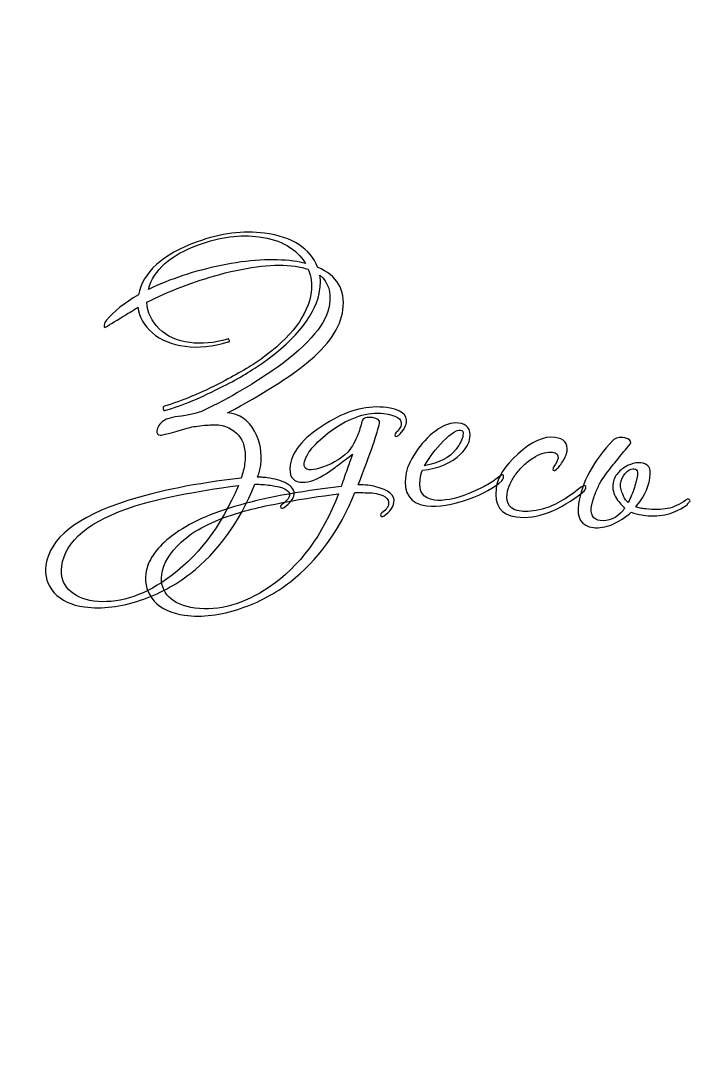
# Model space of a CAD drawing. Header units: centimetres. Extents: x -32 to 84, y -99 to 5.
# Drawn here: x 52.385 to 53.729, y -74.119 to -72.033 of the extents above; entities that cross this region are included whole.
import ezdxf

# ---------------------------------------------------------------- set-up
doc = ezdxf.new("R2010")
doc.units = ezdxf.units.CM
doc.header["$MEASUREMENT"] = 0
doc.layers.add('layer 1', color=7, linetype='Continuous')

msp = doc.modelspace()

# ---------------------------------------------------------------- linework, layer by layer
at = {"layer": 'layer 1', "color": 250, "lineweight": 18}
for points in [[(40.82434, -65.64449), (40.82434, -65.64449), (59.82434, -65.64449), (59.82434, -65.64449), (59.82434, -65.64449), (59.82434, -65.64449), (59.82434, -84.64449), (59.82434, -84.64449), (59.82434, -84.64449), (59.82434, -84.64449), (40.82434, -84.64449), (40.82434, -84.64449), (40.82434, -84.64449), (40.82434, -84.64449), (40.82434, -65.64449), (40.82434, -65.64449)], [(52.04395, -69.42876), (52.04395, -69.42876), (58.98395, -70.34332), (58.98395, -70.34332), (58.98395, -70.34332), (58.98395, -70.34332), (57.93874, -78.27475), (57.93874, -78.27475), (57.93874, -78.27475), (57.93874, -78.27475), (50.99874, -77.36019), (50.99874, -77.36019), (50.99874, -77.36019), (50.99874, -77.36019), (52.04395, -69.42876), (52.04395, -69.42876)], [(52.46893, -70.03084), (52.46893, -70.03084), (58.4175, -70.81475), (58.4175, -70.81475), (58.4175, -70.81475), (58.4175, -70.81475), (57.6336, -76.76332), (57.6336, -76.76332), (57.6336, -76.76332), (57.6336, -76.76332), (51.68503, -75.97941), (51.68503, -75.97941), (51.68503, -75.97941), (51.68503, -75.97941), (52.46893, -70.03084), (52.46893, -70.03084)]]:
    msp.add_open_spline(points, degree=3, knots=[0, 0, 0, 0, 0.2, 0.2, 0.2, 0.2, 0.4, 0.4, 0.4, 0.4, 0.6, 0.6, 0.6, 0.6, 1, 1, 1, 1], dxfattribs=at)
at = {"layer": 'layer 1', "color": 250}
for points, knots in [([(53.02805, -72.60902), (53.02338, -72.64445), (52.99925, -72.67985), (52.95566, -72.71521), (52.95566, -72.71521), (52.92134, -72.74313), (52.86867, -72.77621), (52.79766, -72.81444), (52.79766, -72.81444), (52.82154, -72.81651), (52.83959, -72.82862), (52.85181, -72.85078), (52.85181, -72.85078), (52.86316, -72.87138), (52.86719, -72.89409), (52.86392, -72.9189), (52.86392, -72.9189), (52.86285, -72.92704), (52.86073, -72.93488), (52.85759, -72.94239), (52.85759, -72.94239), (52.86046, -72.94241), (52.86351, -72.94255), (52.86672, -72.94279), (52.86672, -72.94279), (52.86994, -72.94303), (52.87331, -72.94338), (52.87686, -72.94385), (52.87686, -72.94385), (52.89174, -72.94581), (52.90442, -72.94946), (52.91489, -72.95482), (52.91489, -72.95482), (52.92664, -72.96141), (52.93196, -72.96896), (52.93084, -72.97746), (52.93084, -72.97746), (52.92981, -72.98526), (52.9231, -72.99375), (52.91071, -73.00294), (52.91071, -73.00294), (52.90911, -73.00416), (52.9076, -73.00468), (52.90618, -73.0045), (52.90618, -73.0045), (52.90406, -73.00422), (52.90311, -73.00319), (52.90334, -73.00142), (52.90334, -73.00142), (52.90353, -73), (52.90442, -72.99868), (52.90603, -72.99745), (52.90603, -72.99745), (52.91556, -72.99078), (52.9207, -72.9846), (52.92145, -72.97893), (52.92145, -72.97893), (52.92276, -72.969), (52.91012, -72.96229), (52.88355, -72.95879), (52.88355, -72.95879), (52.87787, -72.95804), (52.87253, -72.95752), (52.86752, -72.95722), (52.86752, -72.95722), (52.86252, -72.95693), (52.85748, -72.9568), (52.85243, -72.95686), (52.85243, -72.95686), (52.82107, -73.03348), (52.7781, -73.09271), (52.72357, -73.13456), (52.72357, -73.13456), (52.69339, -73.15834), (52.66022, -73.17614), (52.62405, -73.18795), (52.62405, -73.18795), (52.58477, -73.20153), (52.54758, -73.20601), (52.51251, -73.20138), (52.51251, -73.20138), (52.48592, -73.19788), (52.46571, -73.18845), (52.45187, -73.17311), (52.45187, -73.17311), (52.43804, -73.15777), (52.43251, -73.13947), (52.43531, -73.1182), (52.43531, -73.1182), (52.44236, -73.06469), (52.49688, -73.02176), (52.59884, -72.98941), (52.59884, -72.98941), (52.65908, -72.96995), (52.73443, -72.955), (52.82484, -72.94457), (52.82484, -72.94457), (52.82828, -72.93493), (52.83061, -72.9255), (52.83182, -72.91629), (52.83182, -72.91629), (52.83766, -72.87199), (52.82036, -72.84591), (52.77994, -72.83807), (52.77994, -72.83807), (52.77342, -72.83828), (52.76781, -72.83845), (52.76311, -72.83856), (52.76311, -72.83856), (52.75841, -72.83865), (52.75459, -72.83887), (52.75167, -72.8392), (52.75167, -72.8392), (52.74545, -72.83983), (52.73969, -72.84052), (52.73436, -72.84125), (52.73436, -72.84125), (52.72904, -72.84199), (52.72431, -72.84299), (52.72018, -72.84425), (52.72018, -72.84425), (52.68531, -72.85444), (52.66628, -72.85932), (52.66309, -72.8589), (52.66309, -72.8589), (52.65812, -72.85825), (52.656, -72.85526), (52.6567, -72.84995), (52.6567, -72.84995), (52.65763, -72.84285), (52.66211, -72.83624), (52.67014, -72.83008), (52.67014, -72.83008), (52.67535, -72.82608), (52.68729, -72.82297), (52.70597, -72.82074), (52.70597, -72.82074), (52.71662, -72.81927), (52.7254, -72.81763), (52.7323, -72.81584), (52.7323, -72.81584), (52.73921, -72.81404), (52.7442, -72.81245), (52.74727, -72.81104), (52.74727, -72.81104), (52.80389, -72.78354), (52.85369, -72.75441), (52.89668, -72.72366), (52.89668, -72.72366), (52.96164, -72.6767), (52.99654, -72.6348), (53.0014, -72.59793), (53.0014, -72.59793), (53.00471, -72.57278), (52.99826, -72.55336), (52.98204, -72.53968), (52.98204, -72.53968), (52.98348, -72.54781), (52.98354, -72.557), (52.98219, -72.56728), (52.98219, -72.56728), (52.97579, -72.61583), (52.93778, -72.66491), (52.86815, -72.7145), (52.86815, -72.7145), (52.85822, -72.72148), (52.84668, -72.72897), (52.83354, -72.73697), (52.83354, -72.73697), (52.82041, -72.74498), (52.80555, -72.75311), (52.78896, -72.76138), (52.78896, -72.76138), (52.76769, -72.77228), (52.74752, -72.78179), (52.72843, -72.7899), (52.72843, -72.7899), (52.70932, -72.79803), (52.69081, -72.80451), (52.67287, -72.80935), (52.67287, -72.80935), (52.6709, -72.81054), (52.66978, -72.80949), (52.66949, -72.8062), (52.66949, -72.8062), (52.6688, -72.80323), (52.66956, -72.80153), (52.67179, -72.8011), (52.67179, -72.8011), (52.7067, -72.79055), (52.74505, -72.77452), (52.78682, -72.75299), (52.78682, -72.75299), (52.80306, -72.74467), (52.81764, -72.73668), (52.83054, -72.72901), (52.83054, -72.72901), (52.84346, -72.72134), (52.85487, -72.71401), (52.86481, -72.70703), (52.86481, -72.70703), (52.92535, -72.66344), (52.95861, -72.61898), (52.96459, -72.57361), (52.96459, -72.57361), (52.96674, -72.55732), (52.96477, -72.54209), (52.95871, -72.52796), (52.95871, -72.52796), (52.9549, -72.52673), (52.95082, -72.52557), (52.94645, -72.52445), (52.94645, -72.52445), (52.9421, -72.52334), (52.93744, -72.52245), (52.93248, -72.5218), (52.93248, -72.5218), (52.89243, -72.51652), (52.84232, -72.52199), (52.78214, -72.53822), (52.78214, -72.53822), (52.72942, -72.55254), (52.68101, -72.57104), (52.63692, -72.59371), (52.63692, -72.59371), (52.63786, -72.61403), (52.64598, -72.63168), (52.66131, -72.64668), (52.66131, -72.64668), (52.67664, -72.66168), (52.69706, -72.67085), (52.72257, -72.67421), (52.72257, -72.67421), (52.74596, -72.67729), (52.77096, -72.67501), (52.79758, -72.66733), (52.79758, -72.66733), (52.79953, -72.66616), (52.80069, -72.66685), (52.80108, -72.66943), (52.80108, -72.66943), (52.80227, -72.67138), (52.80158, -72.67255), (52.799, -72.67293), (52.799, -72.67293), (52.76856, -72.68227), (52.73989, -72.68516), (52.71295, -72.68161), (52.71295, -72.68161), (52.68637, -72.6781), (52.66465, -72.6692), (52.64779, -72.6549), (52.64779, -72.6549), (52.63093, -72.6406), (52.62127, -72.62356), (52.61883, -72.60377), (52.61883, -72.60377), (52.61843, -72.60408), (52.61548, -72.60593), (52.60999, -72.60936), (52.60999, -72.60936), (52.60449, -72.61278), (52.59607, -72.61789), (52.58472, -72.62469), (52.58472, -72.62469), (52.56428, -72.6375), (52.55388, -72.64388), (52.55353, -72.64383), (52.55353, -72.64383), (52.55176, -72.6436), (52.55106, -72.64206), (52.55143, -72.63923), (52.55143, -72.63923), (52.55185, -72.63603), (52.55354, -72.63283), (52.55648, -72.62962), (52.55648, -72.62962), (52.57071, -72.61202), (52.59185, -72.59516), (52.61993, -72.57904), (52.61993, -72.57904), (52.62879, -72.5337), (52.66787, -72.49847), (52.73715, -72.47335), (52.73715, -72.47335), (52.78449, -72.45615), (52.82923, -72.45033), (52.87141, -72.45589), (52.87141, -72.45589), (52.92739, -72.46327), (52.96279, -72.48596), (52.97762, -72.52397), (52.97762, -72.52397), (53.01653, -72.54062), (53.03333, -72.56898), (53.02805, -72.60902)], [0, 0, 0, 0, 0.0133333, 0.0133333, 0.0133333, 0.0133333, 0.0266667, 0.0266667, 0.0266667, 0.0266667, 0.04, 0.04, 0.04, 0.04, 0.0533333, 0.0533333, 0.0533333, 0.0533333, 0.0666667, 0.0666667, 0.0666667, 0.0666667, 0.08, 0.08, 0.08, 0.08, 0.0933333, 0.0933333, 0.0933333, 0.0933333, 0.1066667, 0.1066667, 0.1066667, 0.1066667, 0.12, 0.12, 0.12, 0.12, 0.1333333, 0.1333333, 0.1333333, 0.1333333, 0.1466667, 0.1466667, 0.1466667, 0.1466667, 0.16, 0.16, 0.16, 0.16, 0.1733333, 0.1733333, 0.1733333, 0.1733333, 0.1866667, 0.1866667, 0.1866667, 0.1866667, 0.2, 0.2, 0.2, 0.2, 0.2133333, 0.2133333, 0.2133333, 0.2133333, 0.2266667, 0.2266667, 0.2266667, 0.2266667, 0.24, 0.24, 0.24, 0.24, 0.2533333, 0.2533333, 0.2533333, 0.2533333, 0.2666667, 0.2666667, 0.2666667, 0.2666667, 0.28, 0.28, 0.28, 0.28, 0.2933333, 0.2933333, 0.2933333, 0.2933333, 0.3066667, 0.3066667, 0.3066667, 0.3066667, 0.32, 0.32, 0.32, 0.32, 0.3333333, 0.3333333, 0.3333333, 0.3333333, 0.3466667, 0.3466667, 0.3466667, 0.3466667, 0.36, 0.36, 0.36, 0.36, 0.3733333, 0.3733333, 0.3733333, 0.3733333, 0.3866667, 0.3866667, 0.3866667, 0.3866667, 0.4, 0.4, 0.4, 0.4, 0.4133333, 0.4133333, 0.4133333, 0.4133333, 0.4266667, 0.4266667, 0.4266667, 0.4266667, 0.44, 0.44, 0.44, 0.44, 0.4533333, 0.4533333, 0.4533333, 0.4533333, 0.4666667, 0.4666667, 0.4666667, 0.4666667, 0.48, 0.48, 0.48, 0.48, 0.4933333, 0.4933333, 0.4933333, 0.4933333, 0.5066667, 0.5066667, 0.5066667, 0.5066667, 0.52, 0.52, 0.52, 0.52, 0.5333333, 0.5333333, 0.5333333, 0.5333333, 0.5466667, 0.5466667, 0.5466667, 0.5466667, 0.56, 0.56, 0.56, 0.56, 0.5733333, 0.5733333, 0.5733333, 0.5733333, 0.5866667, 0.5866667, 0.5866667, 0.5866667, 0.6, 0.6, 0.6, 0.6, 0.6133333, 0.6133333, 0.6133333, 0.6133333, 0.6266667, 0.6266667, 0.6266667, 0.6266667, 0.64, 0.64, 0.64, 0.64, 0.6533333, 0.6533333, 0.6533333, 0.6533333, 0.6666667, 0.6666667, 0.6666667, 0.6666667, 0.68, 0.68, 0.68, 0.68, 0.6933333, 0.6933333, 0.6933333, 0.6933333, 0.7066667, 0.7066667, 0.7066667, 0.7066667, 0.72, 0.72, 0.72, 0.72, 0.7333333, 0.7333333, 0.7333333, 0.7333333, 0.7466667, 0.7466667, 0.7466667, 0.7466667, 0.76, 0.76, 0.76, 0.76, 0.7733333, 0.7733333, 0.7733333, 0.7733333, 0.7866667, 0.7866667, 0.7866667, 0.7866667, 0.8, 0.8, 0.8, 0.8, 0.8133333, 0.8133333, 0.8133333, 0.8133333, 0.8266667, 0.8266667, 0.8266667, 0.8266667, 0.84, 0.84, 0.84, 0.84, 0.8533333, 0.8533333, 0.8533333, 0.8533333, 0.8666667, 0.8666667, 0.8666667, 0.8666667, 0.88, 0.88, 0.88, 0.88, 0.8933333, 0.8933333, 0.8933333, 0.8933333, 0.9066667, 0.9066667, 0.9066667, 0.9066667, 0.92, 0.92, 0.92, 0.92, 0.9333333, 0.9333333, 0.9333333, 0.9333333, 0.9466667, 0.9466667, 0.9466667, 0.9466667, 0.96, 0.96, 0.96, 0.96, 0.9733333, 0.9733333, 0.9733333, 0.9733333, 1, 1, 1, 1]), ([(52.63976, -72.56812), (52.66169, -72.55768), (52.68471, -72.54845), (52.70884, -72.54046), (52.70884, -72.54046), (52.73296, -72.53246), (52.75837, -72.52571), (52.78506, -72.52022), (52.78506, -72.52022), (52.83988, -72.50906), (52.88802, -72.5062), (52.92948, -72.51167), (52.92948, -72.51167), (52.93799, -72.51279), (52.9459, -72.51438), (52.9532, -72.51641), (52.9532, -72.51641), (52.93548, -72.48668), (52.90465, -72.46892), (52.86072, -72.46313), (52.86072, -72.46313), (52.8235, -72.45823), (52.78315, -72.46354), (52.73964, -72.47908), (52.73964, -72.47908), (52.68395, -72.4995), (52.65066, -72.52919), (52.63976, -72.56812)], [0, 0, 0, 0, 0.125, 0.125, 0.125, 0.125, 0.25, 0.25, 0.25, 0.25, 0.375, 0.375, 0.375, 0.375, 0.5, 0.5, 0.5, 0.5, 0.625, 0.625, 0.625, 0.625, 0.75, 0.75, 0.75, 0.75, 1, 1, 1, 1]), ([(53.1389, -72.85941), (53.1369, -72.86095), (53.13537, -72.86165), (53.1343, -72.86151), (53.1343, -72.86151), (53.13218, -72.86123), (53.13126, -72.86002), (53.13154, -72.8579), (53.13154, -72.8579), (53.13163, -72.85719), (53.13232, -72.85603), (53.13362, -72.85439), (53.13362, -72.85439), (53.14018, -72.8484), (53.1438, -72.84276), (53.1445, -72.83744), (53.1445, -72.83744), (53.146, -72.8261), (53.13435, -72.81879), (53.10954, -72.81552), (53.10954, -72.81552), (53.07765, -72.81132), (53.04279, -72.82277), (53.00496, -72.84987), (53.00496, -72.84987), (52.97142, -72.87466), (52.95341, -72.89644), (52.95093, -72.91522), (52.95093, -72.91522), (52.94995, -72.92266), (52.95318, -72.92687), (52.96062, -72.92785), (52.96062, -72.92785), (52.96523, -72.92846), (52.97204, -72.92737), (52.98106, -72.9246), (52.98106, -72.9246), (53.00278, -72.91845), (53.02167, -72.90778), (53.03774, -72.89258), (53.03774, -72.89258), (53.04399, -72.8862), (53.05021, -72.87584), (53.05643, -72.86152), (53.05643, -72.86152), (53.06076, -72.85056), (53.06388, -72.84051), (53.06581, -72.83139), (53.06581, -72.83139), (53.06811, -72.82484), (53.07511, -72.82234), (53.08681, -72.82388), (53.08681, -72.82388), (53.09779, -72.82533), (53.10254, -72.82902), (53.10103, -72.83495), (53.10103, -72.83495), (53.09911, -72.84407), (53.09464, -72.8589), (53.08759, -72.87942), (53.08759, -72.87942), (53.08057, -72.89995), (53.07081, -72.92614), (53.05832, -72.95803), (53.05832, -72.95803), (53.07241, -72.95773), (53.08415, -72.95891), (53.09353, -72.96159), (53.09353, -72.96159), (53.11969, -72.96828), (53.13182, -72.97889), (53.1299, -72.99342), (53.1299, -72.99342), (53.12874, -73.00228), (53.12218, -73.01097), (53.11024, -73.0195), (53.11024, -73.0195), (53.10863, -73.02072), (53.10712, -73.02124), (53.10571, -73.02106), (53.10571, -73.02106), (53.10358, -73.02078), (53.10263, -73.01975), (53.10286, -73.01798), (53.10286, -73.01798), (53.10305, -73.01656), (53.10395, -73.01524), (53.10556, -73.01401), (53.10556, -73.01401), (53.11388, -73.00825), (53.11844, -73.00237), (53.11924, -72.99634), (53.11924, -72.99634), (53.12078, -72.98465), (53.10986, -72.97726), (53.08647, -72.97418), (53.08647, -72.97418), (53.08252, -72.97402), (53.07768, -72.97383), (53.07194, -72.97362), (53.07194, -72.97362), (53.0662, -72.9734), (53.05954, -72.97333), (53.05196, -72.97342), (53.05196, -72.97342), (53.02059, -73.05004), (52.97763, -73.10927), (52.92309, -73.15112), (52.92309, -73.15112), (52.89292, -73.1749), (52.85975, -73.1927), (52.82358, -73.20451), (52.82358, -73.20451), (52.78429, -73.21809), (52.74712, -73.22257), (52.71203, -73.21794), (52.71203, -73.21794), (52.68546, -73.21444), (52.66524, -73.20501), (52.6514, -73.18968), (52.6514, -73.18968), (52.63756, -73.17433), (52.63204, -73.15603), (52.63485, -73.13476), (52.63485, -73.13476), (52.63812, -73.10995), (52.65385, -73.08625), (52.68207, -73.06366), (52.68207, -73.06366), (52.71314, -73.03855), (52.75635, -73.01774), (52.81169, -73.00124), (52.81169, -73.00124), (52.86705, -72.98474), (52.93794, -72.97137), (53.02438, -72.96113), (53.02438, -72.96113), (53.02668, -72.95458), (53.02969, -72.94605), (53.03342, -72.93555), (53.03342, -72.93555), (53.03715, -72.92505), (53.04164, -72.91221), (53.04688, -72.89704), (53.04688, -72.89704), (53.04688, -72.89704), (53.03245, -72.90811), (53.03245, -72.90811), (53.03245, -72.90811), (53.02241, -72.9158), (53.01383, -72.92215), (53.00668, -72.92716), (53.00668, -72.92716), (52.99953, -72.93217), (52.9938, -72.93601), (52.98948, -72.93868), (52.98948, -72.93868), (52.97109, -72.9496), (52.95535, -72.95419), (52.94224, -72.95246), (52.94224, -72.95246), (52.92664, -72.95041), (52.9202, -72.93911), (52.92291, -72.91856), (52.92291, -72.91856), (52.92683, -72.88879), (52.953, -72.85979), (53.00143, -72.83156), (53.00143, -72.83156), (53.04092, -72.80828), (53.0789, -72.79904), (53.1154, -72.80385), (53.1154, -72.80385), (53.14375, -72.80759), (53.15685, -72.81762), (53.1547, -72.83391), (53.1547, -72.83391), (53.15367, -72.84171), (53.14842, -72.85021), (53.1389, -72.85941)], [0, 0, 0, 0, 0.0217391, 0.0217391, 0.0217391, 0.0217391, 0.0434783, 0.0434783, 0.0434783, 0.0434783, 0.0652174, 0.0652174, 0.0652174, 0.0652174, 0.0869565, 0.0869565, 0.0869565, 0.0869565, 0.1086957, 0.1086957, 0.1086957, 0.1086957, 0.1304348, 0.1304348, 0.1304348, 0.1304348, 0.1521739, 0.1521739, 0.1521739, 0.1521739, 0.173913, 0.173913, 0.173913, 0.173913, 0.1956522, 0.1956522, 0.1956522, 0.1956522, 0.2173913, 0.2173913, 0.2173913, 0.2173913, 0.2391304, 0.2391304, 0.2391304, 0.2391304, 0.2608696, 0.2608696, 0.2608696, 0.2608696, 0.2826087, 0.2826087, 0.2826087, 0.2826087, 0.3043478, 0.3043478, 0.3043478, 0.3043478, 0.326087, 0.326087, 0.326087, 0.326087, 0.3478261, 0.3478261, 0.3478261, 0.3478261, 0.3695652, 0.3695652, 0.3695652, 0.3695652, 0.3913043, 0.3913043, 0.3913043, 0.3913043, 0.4130435, 0.4130435, 0.4130435, 0.4130435, 0.4347826, 0.4347826, 0.4347826, 0.4347826, 0.4565217, 0.4565217, 0.4565217, 0.4565217, 0.4782609, 0.4782609, 0.4782609, 0.4782609, 0.5, 0.5, 0.5, 0.5, 0.5217391, 0.5217391, 0.5217391, 0.5217391, 0.5434783, 0.5434783, 0.5434783, 0.5434783, 0.5652174, 0.5652174, 0.5652174, 0.5652174, 0.5869565, 0.5869565, 0.5869565, 0.5869565, 0.6086957, 0.6086957, 0.6086957, 0.6086957, 0.6304348, 0.6304348, 0.6304348, 0.6304348, 0.6521739, 0.6521739, 0.6521739, 0.6521739, 0.673913, 0.673913, 0.673913, 0.673913, 0.6956522, 0.6956522, 0.6956522, 0.6956522, 0.7173913, 0.7173913, 0.7173913, 0.7173913, 0.7391304, 0.7391304, 0.7391304, 0.7391304, 0.7608696, 0.7608696, 0.7608696, 0.7608696, 0.7826087, 0.7826087, 0.7826087, 0.7826087, 0.8043478, 0.8043478, 0.8043478, 0.8043478, 0.826087, 0.826087, 0.826087, 0.826087, 0.8478261, 0.8478261, 0.8478261, 0.8478261, 0.8695652, 0.8695652, 0.8695652, 0.8695652, 0.8913043, 0.8913043, 0.8913043, 0.8913043, 0.9130435, 0.9130435, 0.9130435, 0.9130435, 0.9347826, 0.9347826, 0.9347826, 0.9347826, 0.9565217, 0.9565217, 0.9565217, 0.9565217, 1, 1, 1, 1]), ([(53.34492, -72.94983), (53.33011, -72.96374), (53.30795, -72.97597), (53.27844, -72.9865), (53.27844, -72.9865), (53.24587, -72.99843), (53.21824, -73.00289), (53.19556, -72.99991), (53.19556, -72.99991), (53.1626, -72.99556), (53.14851, -72.97532), (53.15327, -72.93918), (53.15327, -72.93918), (53.155, -72.92607), (53.16148, -72.91106), (53.17273, -72.89416), (53.17273, -72.89416), (53.1841, -72.87619), (53.19737, -72.86171), (53.21251, -72.85073), (53.21251, -72.85073), (53.22967, -72.83821), (53.24497, -72.83283), (53.25844, -72.83461), (53.25844, -72.83461), (53.27616, -72.83694), (53.28388, -72.84679), (53.28159, -72.86416), (53.28159, -72.86416), (53.28019, -72.87479), (53.27409, -72.88551), (53.26329, -72.89636), (53.26329, -72.89636), (53.24432, -72.9144), (53.21873, -72.92527), (53.18652, -72.92895), (53.18652, -72.92895), (53.18431, -72.93479), (53.18276, -72.94108), (53.18187, -72.94781), (53.18187, -72.94781), (53.1787, -72.97191), (53.18827, -72.98543), (53.2106, -72.98838), (53.2106, -72.98838), (53.22832, -72.99071), (53.25124, -72.98634), (53.27938, -72.97527), (53.27938, -72.97527), (53.29232, -72.97012), (53.30365, -72.96485), (53.31337, -72.95947), (53.31337, -72.95947), (53.3231, -72.95408), (53.33141, -72.94841), (53.33832, -72.94248), (53.33832, -72.94248), (53.34599, -72.93627), (53.3494, -72.93636), (53.34856, -72.94274), (53.34856, -72.94274), (53.34828, -72.94486), (53.34707, -72.94723), (53.34492, -72.94983)], [0, 0, 0, 0, 0.0588235, 0.0588235, 0.0588235, 0.0588235, 0.1176471, 0.1176471, 0.1176471, 0.1176471, 0.1764706, 0.1764706, 0.1764706, 0.1764706, 0.2352941, 0.2352941, 0.2352941, 0.2352941, 0.2941176, 0.2941176, 0.2941176, 0.2941176, 0.3529412, 0.3529412, 0.3529412, 0.3529412, 0.4117647, 0.4117647, 0.4117647, 0.4117647, 0.4705882, 0.4705882, 0.4705882, 0.4705882, 0.5294118, 0.5294118, 0.5294118, 0.5294118, 0.5882353, 0.5882353, 0.5882353, 0.5882353, 0.6470588, 0.6470588, 0.6470588, 0.6470588, 0.7058824, 0.7058824, 0.7058824, 0.7058824, 0.7647059, 0.7647059, 0.7647059, 0.7647059, 0.8235294, 0.8235294, 0.8235294, 0.8235294, 0.8823529, 0.8823529, 0.8823529, 0.8823529, 1, 1, 1, 1]), ([(53.2537, -72.88698), (53.26193, -72.87652), (53.26658, -72.86722), (53.26765, -72.85908), (53.26765, -72.85908), (53.26849, -72.85269), (53.26679, -72.84923), (53.26254, -72.84867), (53.26254, -72.84867), (53.25509, -72.84769), (53.24367, -72.85501), (53.22827, -72.87065), (53.22827, -72.87065), (53.21318, -72.88669), (53.20075, -72.90307), (53.19097, -72.91981), (53.19097, -72.91981), (53.22013, -72.91464), (53.24104, -72.90369), (53.2537, -72.88698)], [0, 0, 0, 0, 0.1666667, 0.1666667, 0.1666667, 0.1666667, 0.3333333, 0.3333333, 0.3333333, 0.3333333, 0.5, 0.5, 0.5, 0.5, 0.6666667, 0.6666667, 0.6666667, 0.6666667, 1, 1, 1, 1]), ([(53.50931, -72.97042), (53.4601, -73.01008), (53.41494, -73.0272), (53.37384, -73.02178), (53.37384, -73.02178), (53.34265, -73.01767), (53.32928, -72.99878), (53.33372, -72.96512), (53.33372, -72.96512), (53.33661, -72.94315), (53.35097, -72.92035), (53.3768, -72.89671), (53.3768, -72.89671), (53.40463, -72.87153), (53.42953, -72.86039), (53.45151, -72.86329), (53.45151, -72.86329), (53.46958, -72.86567), (53.47754, -72.87501), (53.47539, -72.89131), (53.47539, -72.89131), (53.47464, -72.89699), (53.47156, -72.90397), (53.46614, -72.91227), (53.46614, -72.91227), (53.46386, -72.91593), (53.46165, -72.91898), (53.45953, -72.92141), (53.45953, -72.92141), (53.45741, -72.92383), (53.45552, -72.92583), (53.45387, -72.92742), (53.45387, -72.92742), (53.45187, -72.92896), (53.45033, -72.92965), (53.44927, -72.92951), (53.44927, -72.92951), (53.44572, -72.92905), (53.44572, -72.92634), (53.44925, -72.9214), (53.44925, -72.9214), (53.45409, -72.91483), (53.45681, -72.90923), (53.45742, -72.90463), (53.45742, -72.90463), (53.4583, -72.8979), (53.45467, -72.89399), (53.44652, -72.89292), (53.44652, -72.89292), (53.43589, -72.89152), (53.42452, -72.89435), (53.41241, -72.9014), (53.41241, -72.9014), (53.40463, -72.90578), (53.39745, -72.91097), (53.39089, -72.91695), (53.39089, -72.91695), (53.38433, -72.92294), (53.37865, -72.92922), (53.37381, -72.9358), (53.37381, -72.9358), (53.36897, -72.94237), (53.36494, -72.94905), (53.3617, -72.95583), (53.3617, -72.95583), (53.35847, -72.96262), (53.35643, -72.96919), (53.35559, -72.97557), (53.35559, -72.97557), (53.35288, -72.99613), (53.36216, -73.0078), (53.38343, -73.0106), (53.38343, -73.0106), (53.39476, -73.0121), (53.40883, -73.01071), (53.42561, -73.00643), (53.42561, -73.00643), (53.4484, -73.00042), (53.47369, -72.98627), (53.50151, -72.96398), (53.50151, -72.96398), (53.50552, -72.9609), (53.50859, -72.95951), (53.51071, -72.95978), (53.51071, -72.95978), (53.51239, -72.96073), (53.51311, -72.96208), (53.51288, -72.96386), (53.51288, -72.96386), (53.5126, -72.96598), (53.51141, -72.96817), (53.50931, -72.97042)], [0, 0, 0, 0, 0.0416667, 0.0416667, 0.0416667, 0.0416667, 0.0833333, 0.0833333, 0.0833333, 0.0833333, 0.125, 0.125, 0.125, 0.125, 0.1666667, 0.1666667, 0.1666667, 0.1666667, 0.2083333, 0.2083333, 0.2083333, 0.2083333, 0.25, 0.25, 0.25, 0.25, 0.2916667, 0.2916667, 0.2916667, 0.2916667, 0.3333333, 0.3333333, 0.3333333, 0.3333333, 0.375, 0.375, 0.375, 0.375, 0.4166667, 0.4166667, 0.4166667, 0.4166667, 0.4583333, 0.4583333, 0.4583333, 0.4583333, 0.5, 0.5, 0.5, 0.5, 0.5416667, 0.5416667, 0.5416667, 0.5416667, 0.5833333, 0.5833333, 0.5833333, 0.5833333, 0.625, 0.625, 0.625, 0.625, 0.6666667, 0.6666667, 0.6666667, 0.6666667, 0.7083333, 0.7083333, 0.7083333, 0.7083333, 0.75, 0.75, 0.75, 0.75, 0.7916667, 0.7916667, 0.7916667, 0.7916667, 0.8333333, 0.8333333, 0.8333333, 0.8333333, 0.875, 0.875, 0.875, 0.875, 0.9166667, 0.9166667, 0.9166667, 0.9166667, 1, 1, 1, 1]), ([(53.57385, -72.98541), (53.56799, -72.97526), (53.56562, -72.96585), (53.56677, -72.95716), (53.56677, -72.95716), (53.56791, -72.94848), (53.57115, -72.94098), (53.57649, -72.93465), (53.57649, -72.93465), (53.58184, -72.92833), (53.58835, -72.92333), (53.59604, -72.91965), (53.59604, -72.91965), (53.60374, -72.91598), (53.61102, -72.91406), (53.61789, -72.91388), (53.61789, -72.91388), (53.62477, -72.91371), (53.63058, -72.91537), (53.63535, -72.91889), (53.63535, -72.91889), (53.64012, -72.9224), (53.64214, -72.92825), (53.64142, -72.93645), (53.64142, -72.93645), (53.63994, -72.95861), (53.63107, -72.97943), (53.6148, -72.99892), (53.6148, -72.99892), (53.6148, -72.99892), (53.61225, -73.00182), (53.61225, -73.00182), (53.61225, -73.00182), (53.615, -73.00291), (53.61804, -73.00376), (53.62138, -73.00438), (53.62138, -73.00438), (53.62473, -73.005), (53.62834, -73.00557), (53.63224, -73.00609), (53.63224, -73.00609), (53.64895, -73.00793), (53.6634, -73.00766), (53.6756, -73.00531), (53.6756, -73.00531), (53.68782, -73.00295), (53.70009, -72.99735), (53.71243, -72.98852), (53.71243, -72.98852), (53.71373, -72.9869), (53.71544, -72.98622), (53.71757, -72.9865), (53.71757, -72.9865), (53.71827, -72.98659), (53.71909, -72.98724), (53.72002, -72.98845), (53.72002, -72.98845), (53.72093, -72.98964), (53.721, -72.99056), (53.72019, -72.99118), (53.72019, -72.99118), (53.71688, -72.99435), (53.71546, -72.99623), (53.71593, -72.99684), (53.71593, -72.99684), (53.71639, -72.99743), (53.71547, -72.9983), (53.71316, -72.99944), (53.71316, -72.99944), (53.69823, -73.00865), (53.68401, -73.01471), (53.67047, -73.01761), (53.67047, -73.01761), (53.65693, -73.02051), (53.64167, -73.02067), (53.62471, -73.01807), (53.62471, -73.01807), (53.61728, -73.01709), (53.61013, -73.01525), (53.60327, -73.01254), (53.60327, -73.01254), (53.59216, -73.02297), (53.57965, -73.03105), (53.56574, -73.0368), (53.56574, -73.0368), (53.55182, -73.04253), (53.53919, -73.04465), (53.52785, -73.04316), (53.52785, -73.04316), (53.50376, -73.03998), (53.49393, -73.02427), (53.49837, -72.99601), (53.49837, -72.99601), (53.50108, -72.97545), (53.50851, -72.954), (53.52065, -72.93162), (53.52065, -72.93162), (53.53279, -72.90925), (53.54824, -72.88848), (53.56698, -72.86932), (53.56698, -72.86932), (53.57168, -72.86381), (53.57965, -72.86215), (53.59089, -72.86436), (53.59089, -72.86436), (53.5993, -72.86619), (53.6032, -72.86941), (53.60259, -72.87401), (53.60259, -72.87401), (53.60171, -72.87533), (53.60101, -72.87651), (53.60051, -72.87752), (53.60051, -72.87752), (53.59238, -72.88726), (53.58498, -72.89621), (53.57832, -72.90434), (53.57832, -72.90434), (53.57166, -72.91248), (53.56771, -72.91718), (53.56646, -72.91846), (53.56646, -72.91846), (53.56247, -72.92407), (53.55843, -72.92948), (53.55431, -72.93471), (53.55431, -72.93471), (53.5502, -72.93993), (53.54639, -72.94555), (53.54289, -72.95159), (53.54289, -72.95159), (53.5394, -72.95762), (53.53607, -72.96439), (53.53292, -72.9719), (53.53292, -72.9719), (53.52976, -72.97942), (53.527, -72.98807), (53.52463, -72.99785), (53.52463, -72.99785), (53.52266, -73.00733), (53.52322, -73.0147), (53.52631, -73.01997), (53.52631, -73.01997), (53.5294, -73.02525), (53.53449, -73.02835), (53.54157, -73.02929), (53.54157, -73.02929), (53.55788, -73.03144), (53.5732, -73.02462), (53.58753, -73.00884), (53.58753, -73.00884), (53.58798, -73.00818), (53.58844, -73.00743), (53.58891, -73.0066), (53.58891, -73.0066), (53.58938, -73.00575), (53.58984, -73.005), (53.59029, -73.00434), (53.59029, -73.00434), (53.58544, -73.00009), (53.57997, -72.99379), (53.57385, -72.98541)], [0, 0, 0, 0, 0.0243902, 0.0243902, 0.0243902, 0.0243902, 0.0487805, 0.0487805, 0.0487805, 0.0487805, 0.0731707, 0.0731707, 0.0731707, 0.0731707, 0.097561, 0.097561, 0.097561, 0.097561, 0.1219512, 0.1219512, 0.1219512, 0.1219512, 0.1463415, 0.1463415, 0.1463415, 0.1463415, 0.1707317, 0.1707317, 0.1707317, 0.1707317, 0.195122, 0.195122, 0.195122, 0.195122, 0.2195122, 0.2195122, 0.2195122, 0.2195122, 0.2439024, 0.2439024, 0.2439024, 0.2439024, 0.2682927, 0.2682927, 0.2682927, 0.2682927, 0.2926829, 0.2926829, 0.2926829, 0.2926829, 0.3170732, 0.3170732, 0.3170732, 0.3170732, 0.3414634, 0.3414634, 0.3414634, 0.3414634, 0.3658537, 0.3658537, 0.3658537, 0.3658537, 0.3902439, 0.3902439, 0.3902439, 0.3902439, 0.4146341, 0.4146341, 0.4146341, 0.4146341, 0.4390244, 0.4390244, 0.4390244, 0.4390244, 0.4634146, 0.4634146, 0.4634146, 0.4634146, 0.4878049, 0.4878049, 0.4878049, 0.4878049, 0.5121951, 0.5121951, 0.5121951, 0.5121951, 0.5365854, 0.5365854, 0.5365854, 0.5365854, 0.5609756, 0.5609756, 0.5609756, 0.5609756, 0.5853659, 0.5853659, 0.5853659, 0.5853659, 0.6097561, 0.6097561, 0.6097561, 0.6097561, 0.6341463, 0.6341463, 0.6341463, 0.6341463, 0.6585366, 0.6585366, 0.6585366, 0.6585366, 0.6829268, 0.6829268, 0.6829268, 0.6829268, 0.7073171, 0.7073171, 0.7073171, 0.7073171, 0.7317073, 0.7317073, 0.7317073, 0.7317073, 0.7560976, 0.7560976, 0.7560976, 0.7560976, 0.7804878, 0.7804878, 0.7804878, 0.7804878, 0.804878, 0.804878, 0.804878, 0.804878, 0.8292683, 0.8292683, 0.8292683, 0.8292683, 0.8536585, 0.8536585, 0.8536585, 0.8536585, 0.8780488, 0.8780488, 0.8780488, 0.8780488, 0.902439, 0.902439, 0.902439, 0.902439, 0.9268293, 0.9268293, 0.9268293, 0.9268293, 0.9512195, 0.9512195, 0.9512195, 0.9512195, 1, 1, 1, 1]), ([(53.61609, -72.93582), (53.61674, -72.93086), (53.61534, -72.92778), (53.61189, -72.9266), (53.61189, -72.9266), (53.60844, -72.92544), (53.60449, -72.92599), (53.60004, -72.92829), (53.60004, -72.92829), (53.5956, -72.93059), (53.59146, -72.93455), (53.58765, -72.94018), (53.58765, -72.94018), (53.58386, -72.94581), (53.5819, -72.95312), (53.5818, -72.96212), (53.5818, -72.96212), (53.58369, -72.96958), (53.58576, -72.97581), (53.58799, -72.98079), (53.58799, -72.98079), (53.59021, -72.98577), (53.59327, -72.98995), (53.59715, -72.99335), (53.59715, -72.99335), (53.6024, -72.98358), (53.6066, -72.97359), (53.60975, -72.96338), (53.60975, -72.96338), (53.6129, -72.95315), (53.61501, -72.94397), (53.61609, -72.93582)], [0, 0, 0, 0, 0.1111111, 0.1111111, 0.1111111, 0.1111111, 0.2222222, 0.2222222, 0.2222222, 0.2222222, 0.3333333, 0.3333333, 0.3333333, 0.3333333, 0.4444444, 0.4444444, 0.4444444, 0.4444444, 0.5555556, 0.5555556, 0.5555556, 0.5555556, 0.6666667, 0.6666667, 0.6666667, 0.6666667, 0.7777778, 0.7777778, 0.7777778, 0.7777778, 1, 1, 1, 1]), ([(52.8197, -72.95904), (52.72864, -72.97155), (52.65996, -72.98521), (52.61366, -73.00002), (52.61366, -73.00002), (52.52258, -73.02912), (52.47368, -73.06917), (52.46696, -73.12021), (52.46696, -73.12021), (52.46443, -73.13935), (52.46914, -73.15501), (52.48104, -73.16722), (52.48104, -73.16722), (52.49295, -73.17943), (52.50954, -73.18692), (52.53081, -73.18973), (52.53081, -73.18973), (52.57687, -73.1958), (52.62529, -73.18127), (52.67607, -73.14614), (52.67607, -73.14614), (52.73677, -73.10403), (52.78465, -73.04166), (52.8197, -72.95904)], [0, 0, 0, 0, 0.1428571, 0.1428571, 0.1428571, 0.1428571, 0.2857143, 0.2857143, 0.2857143, 0.2857143, 0.4285714, 0.4285714, 0.4285714, 0.4285714, 0.5714286, 0.5714286, 0.5714286, 0.5714286, 0.7142857, 0.7142857, 0.7142857, 0.7142857, 1, 1, 1, 1]), ([(53.01922, -72.97559), (52.97956, -72.98118), (52.94919, -72.98583), (52.92815, -72.98954), (52.92815, -72.98954), (52.90601, -72.99348), (52.88547, -72.99753), (52.86652, -73.0017), (52.86652, -73.0017), (52.84759, -73.00587), (52.83004, -73.0105), (52.81387, -73.01559), (52.81387, -73.01559), (52.79094, -73.02266), (52.77039, -73.03086), (52.75222, -73.04018), (52.75222, -73.04018), (52.73404, -73.0495), (52.7184, -73.06014), (52.70528, -73.07212), (52.70528, -73.07212), (52.68232, -73.09325), (52.66938, -73.11479), (52.66649, -73.13677), (52.66649, -73.13677), (52.66411, -73.15484), (52.66898, -73.16982), (52.68111, -73.18169), (52.68111, -73.18169), (52.69324, -73.19356), (52.71048, -73.20097), (52.73281, -73.20392), (52.73281, -73.20392), (52.78064, -73.21022), (52.83009, -73.19618), (52.88112, -73.1618), (52.88112, -73.1618), (52.9417, -73.12075), (52.98773, -73.05869), (53.01922, -72.97559)], [0, 0, 0, 0, 0.0909091, 0.0909091, 0.0909091, 0.0909091, 0.1818182, 0.1818182, 0.1818182, 0.1818182, 0.2727273, 0.2727273, 0.2727273, 0.2727273, 0.3636364, 0.3636364, 0.3636364, 0.3636364, 0.4545455, 0.4545455, 0.4545455, 0.4545455, 0.5454545, 0.5454545, 0.5454545, 0.5454545, 0.6363636, 0.6363636, 0.6363636, 0.6363636, 0.7272727, 0.7272727, 0.7272727, 0.7272727, 0.8181818, 0.8181818, 0.8181818, 0.8181818, 1, 1, 1, 1])]:
    msp.add_open_spline(points, degree=3, knots=knots, dxfattribs=at)

doc.saveas('drawing.dxf')
